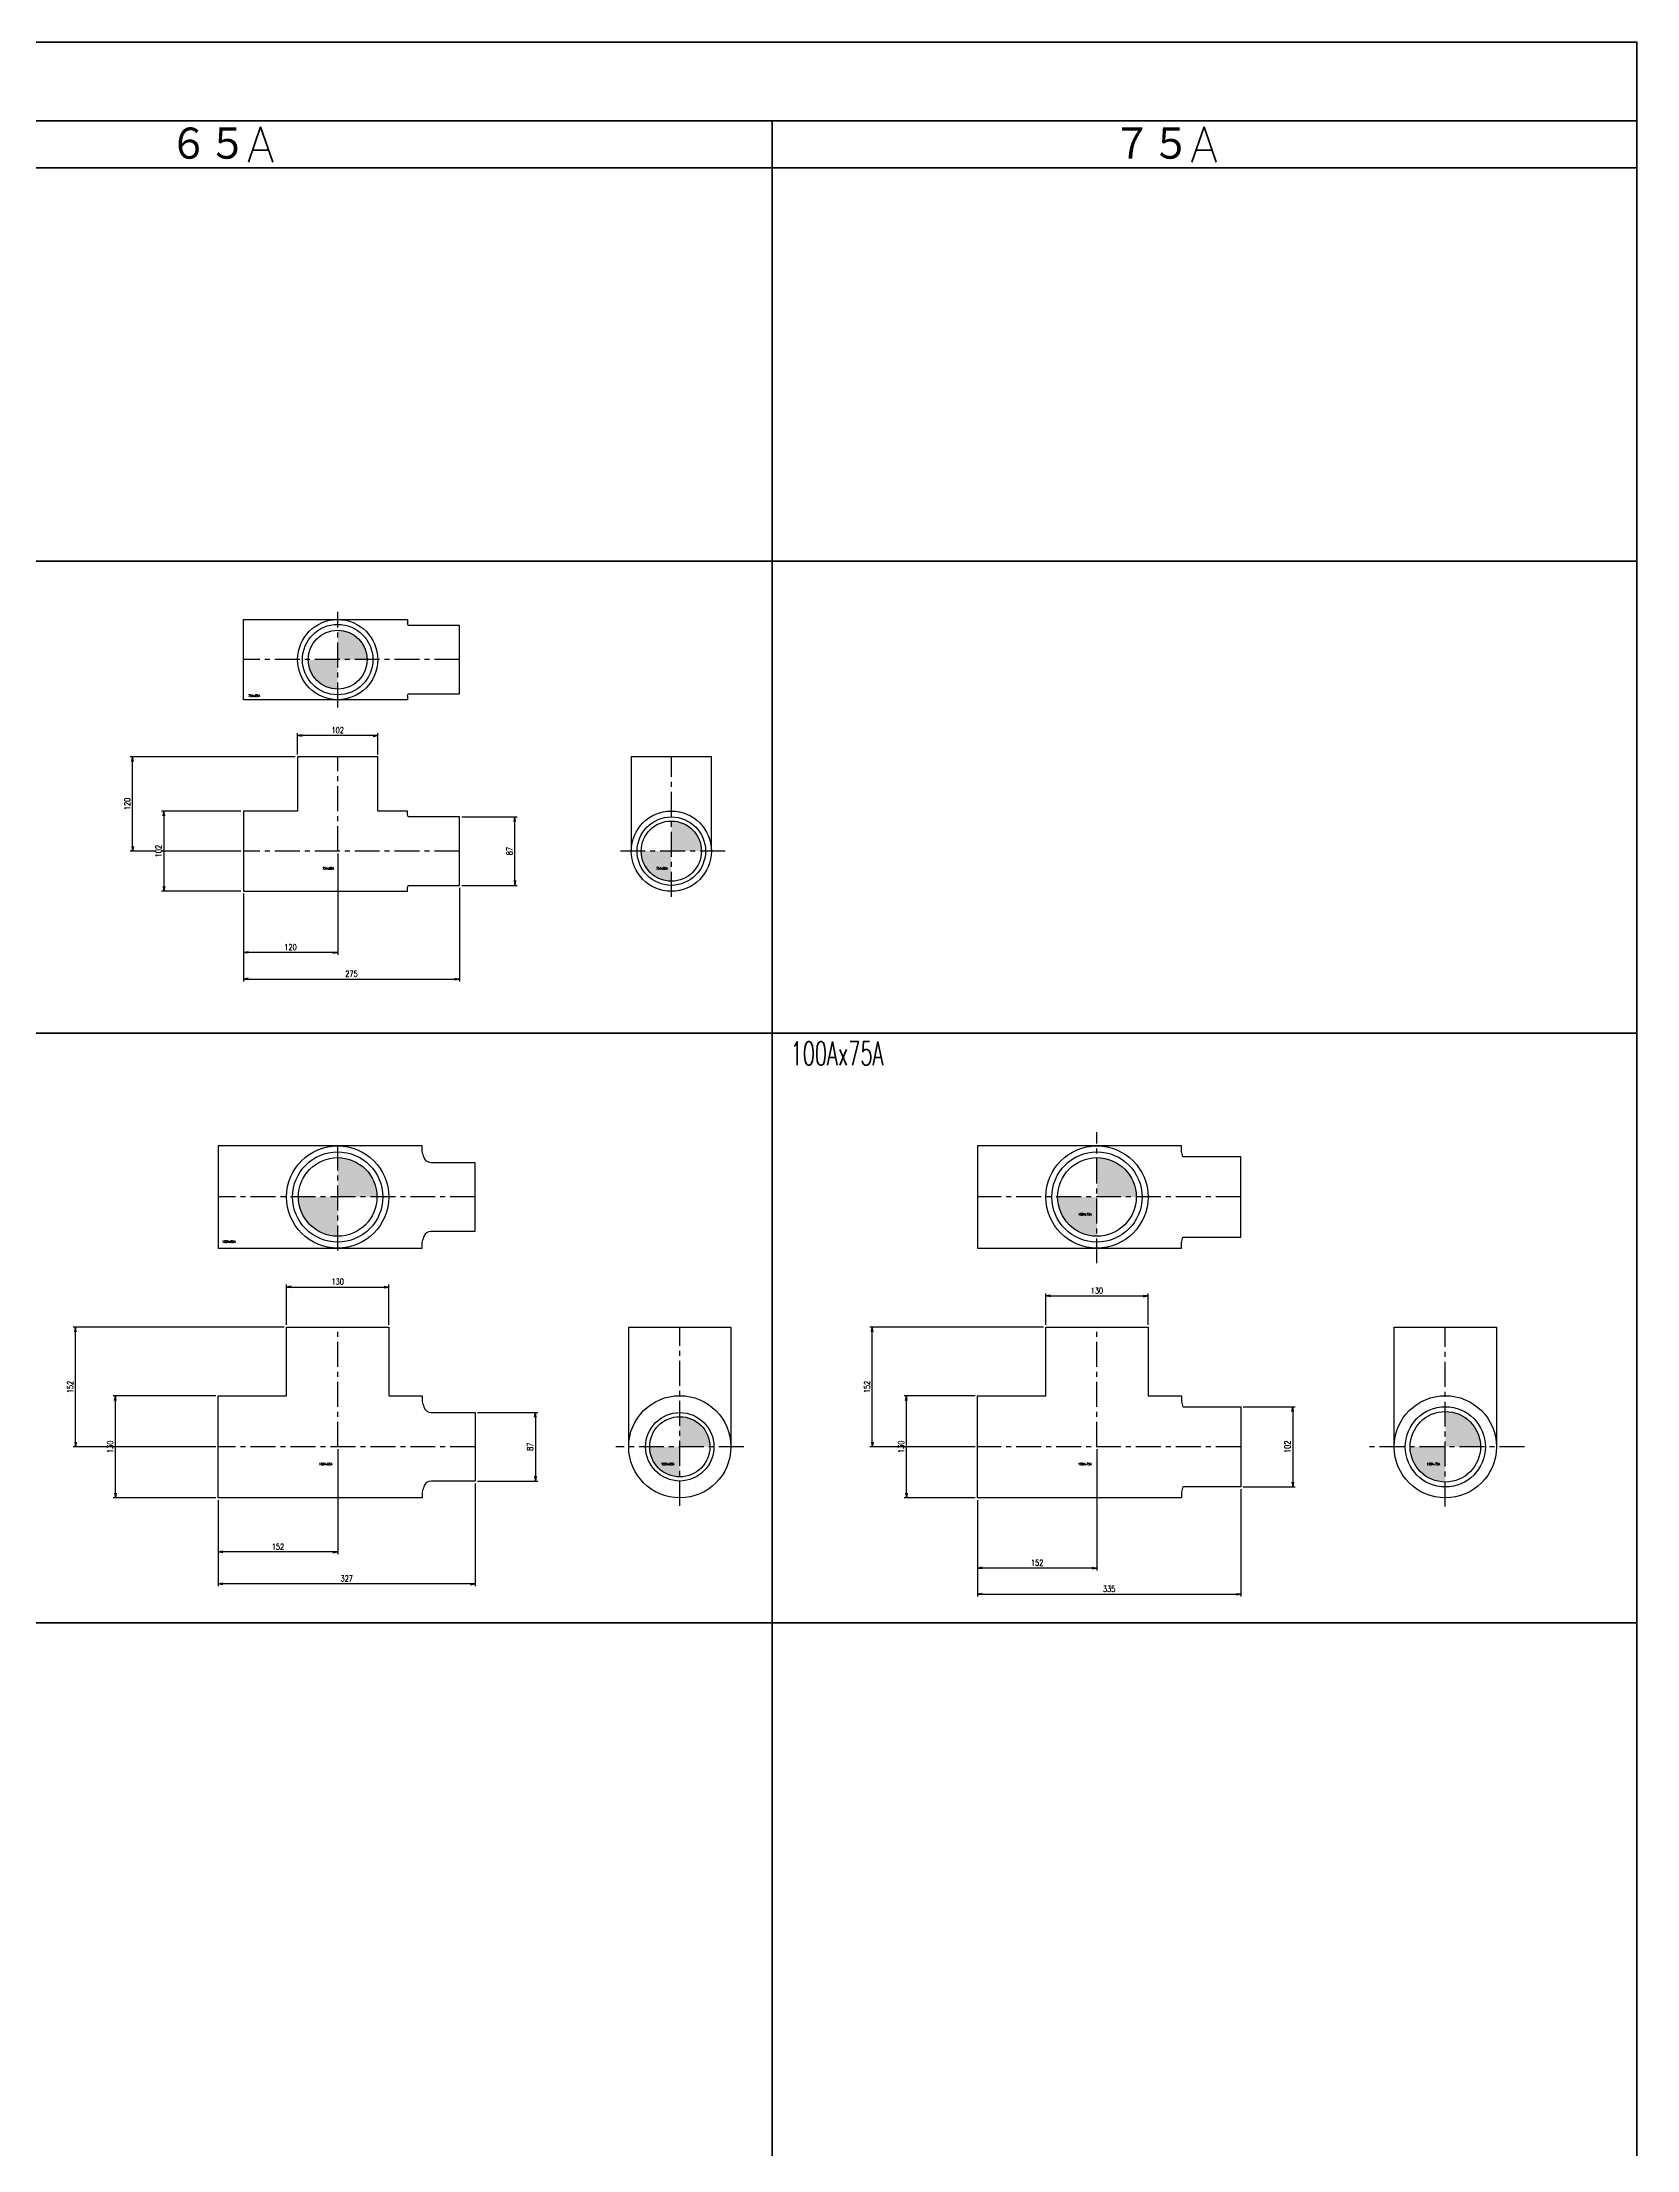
# Model space of a CAD drawing. Header units: millimetres. Extents: x 1711 to 90196, y -23291 to 8516.
# Drawn here: x 88167 to 90196, y -1072 to 1608 of the extents above; entities that cross this region are included whole.
import ezdxf
from ezdxf.enums import TextEntityAlignment as Align

# ---------------------------------------------------------------- set-up
doc = ezdxf.new("R2010")
doc.units = ezdxf.units.MM
doc.header["$PDMODE"] = 35
doc.linetypes.add('CENTER', pattern=[50.8, 31.75, -6.35, 6.35, -6.35])
doc.layers.add('line', color=153, linetype='Continuous', lineweight=50)
for name, color, linetype in [('寸法', 2, 'Continuous'), ('配管-CVP', 4, 'Continuous'), ('＃配管（PVC)', 21, 'Continuous')]:
    doc.layers.add(name, color=color, linetype=linetype)
doc.styles.add('kpk', font='romans.shx', dxfattribs={"width": 0.7, "bigfont": 'extfont2.shx'})
doc.styles.get("Standard").update_dxf_attribs({"font": 'romans.shx', "bigfont": 'extfont.shx'})
doc.dimstyles.new('KPK-3', dxfattribs={"dimscale": 3, "dimtxt": 2.5, "dimasz": 2, "dimexe": 1, "dimexo": 1, "dimgap": 1, "dimtad": 3, "dimdec": 1, "dimdsep": 46, "dimtxsty": 'kpk', "dimblk": 'OPEN', "dimcen": 2.5, "dimclrd": 2, "dimclre": 2, "dimclrt": 4, "dimadec": 1, "dimazin": 2, "dimtfac": 1, "dimtdec": 1, "dimtmove": 0, "dimatfit": 2, "dimldrblk": 'OPEN', "dimfxl": 0, "dimlwd": -1, "dimlwe": -1, "dimarcsym": 0})

# ---------------------------------------------------------------- blocks, each defined once
blk = doc.blocks.new('_Open')
at = {"color": 0, "linetype": 'ByBlock', "lineweight": -2}
for p, q in [((-1, 0.17), (0, 0)), ((-1, -0.17), (0, 0)), ((0, 0), (-1, 0))]:
    blk.add_line(p, q, dxfattribs=at)
blk = doc.blocks.new('*D1931')
at = {"layer": 'Defpoints', "color": 0, "transparency": 16777216}
for p in [(88282.6, 698.9), (88492.4, 698.9), (88423.4, 578.9)]:
    blk.add_point(p, dxfattribs=at)
at = {"layer": '寸法', "color": 2, "transparency": 16777216}
for p, q in [((88489.4, 698.9), (88279.6, 698.9)), ((88282.6, 584.9), (88282.6, 692.9)), ((88420.4, 578.9), (88279.6, 578.9))]:
    blk.add_line(p, q, dxfattribs=at)
at = {"layer": '寸法', "color": 2, "transparency": 16777216, "xscale": 6, "yscale": 6, "zscale": 6}
for p, rotation in [((88282.6, 698.9), 90), ((88282.6, 578.9), 270)]:
    blk.add_blockref('_Open', p, dxfattribs=dict(at, rotation=rotation))
at = {"layer": '寸法', "color": 4, "transparency": 16777216, "insert": (88275.8, 638.9), "char_height": 7.5, "attachment_point": 5, "rotation": 90, "style": 'kpk', "bg_fill": 3, "box_fill_scale": 1.1, "bg_fill_color": 256, "bg_fill_true_color": 13158600, "bg_fill_transparency": 0}
blk.add_mtext('120', dxfattribs=at)
blk = doc.blocks.new('*D1932')
at = {"layer": 'Defpoints', "color": 0, "transparency": 16777216}
for p in [(88423.4, 629.9), (88322.3, 527.9), (88423.4, 527.9)]:
    blk.add_point(p, dxfattribs=at)
at = {"layer": '寸法', "color": 2, "transparency": 16777216}
for p, q in [((88420.4, 629.9), (88319.3, 629.9)), ((88322.3, 623.9), (88322.3, 533.9)), ((88420.4, 527.9), (88319.3, 527.9))]:
    blk.add_line(p, q, dxfattribs=at)
at = {"layer": '寸法', "color": 2, "transparency": 16777216, "xscale": 6, "yscale": 6, "zscale": 6}
for p, rotation in [((88322.3, 629.9), 90), ((88322.3, 527.9), 270)]:
    blk.add_blockref('_Open', p, dxfattribs=dict(at, rotation=rotation))
at = {"layer": '寸法', "color": 4, "transparency": 16777216, "insert": (88315.6, 578.9), "char_height": 7.5, "attachment_point": 5, "rotation": 90, "style": 'kpk', "bg_fill": 3, "box_fill_scale": 1.1, "bg_fill_color": 256, "bg_fill_true_color": 13158600, "bg_fill_transparency": 0}
blk.add_mtext('102', dxfattribs=at)
blk = doc.blocks.new('*D1933')
at = {"layer": 'Defpoints', "color": 0, "transparency": 16777216}
for p in [(88423.4, 527.9), (88698.4, 535.4), (88698.4, 416.2)]:
    blk.add_point(p, dxfattribs=at)
at = {"layer": '寸法', "color": 2, "transparency": 16777216}
for p, q in [((88423.4, 524.9), (88423.4, 413.2)), ((88698.4, 532.4), (88698.4, 413.2)), ((88429.4, 416.2), (88692.4, 416.2))]:
    blk.add_line(p, q, dxfattribs=at)
at = {"layer": '寸法', "color": 2, "transparency": 16777216, "xscale": 6, "yscale": 6, "zscale": 6, "rotation": 180}
blk.add_blockref('_Open', (88423.4, 416.2), dxfattribs=at)
at = {"layer": '寸法', "color": 2, "transparency": 16777216, "xscale": 6, "yscale": 6, "zscale": 6}
blk.add_blockref('_Open', (88698.4, 416.2), dxfattribs=at)
at = {"layer": '寸法', "color": 4, "transparency": 16777216, "insert": (88560.9, 422.9), "char_height": 7.5, "attachment_point": 5, "style": 'kpk', "bg_fill": 3, "box_fill_scale": 1.1, "bg_fill_color": 256, "bg_fill_true_color": 13158600, "bg_fill_transparency": 0}
blk.add_mtext('275', dxfattribs=at)
blk = doc.blocks.new('*D1934')
at = {"layer": 'Defpoints', "color": 0, "transparency": 16777216}
for p in [(88543.4, 578.9), (88423.4, 527.9), (88423.4, 450)]:
    blk.add_point(p, dxfattribs=at)
at = {"layer": '寸法', "color": 2, "transparency": 16777216}
for p, q in [((88543.4, 575.9), (88543.4, 447)), ((88423.4, 524.9), (88423.4, 447)), ((88537.4, 450), (88429.4, 450))]:
    blk.add_line(p, q, dxfattribs=at)
at = {"layer": '寸法', "color": 2, "transparency": 16777216, "xscale": 6, "yscale": 6, "zscale": 6, "rotation": 180}
blk.add_blockref('_Open', (88423.4, 450), dxfattribs=at)
at = {"layer": '寸法', "color": 2, "transparency": 16777216, "xscale": 6, "yscale": 6, "zscale": 6}
blk.add_blockref('_Open', (88543.4, 450), dxfattribs=at)
at = {"layer": '寸法', "color": 4, "transparency": 16777216, "insert": (88483.4, 456.8), "char_height": 7.5, "attachment_point": 5, "style": 'kpk', "bg_fill": 3, "box_fill_scale": 1.1, "bg_fill_color": 256, "bg_fill_true_color": 13158600, "bg_fill_transparency": 0}
blk.add_mtext('120', dxfattribs=at)
blk = doc.blocks.new('*D1935')
at = {"layer": 'Defpoints', "color": 0, "transparency": 16777216}
for p in [(88492.4, 725.9), (88492.4, 698.9), (88594.4, 698.9)]:
    blk.add_point(p, dxfattribs=at)
at = {"layer": '寸法', "color": 2, "transparency": 16777216}
for p, q in [((88492.4, 701.9), (88492.4, 728.9)), ((88588.4, 725.9), (88498.4, 725.9)), ((88594.4, 701.9), (88594.4, 728.9))]:
    blk.add_line(p, q, dxfattribs=at)
at = {"layer": '寸法', "color": 2, "transparency": 16777216, "xscale": 6, "yscale": 6, "zscale": 6, "rotation": 180}
blk.add_blockref('_Open', (88492.4, 725.9), dxfattribs=at)
at = {"layer": '寸法', "color": 2, "transparency": 16777216, "xscale": 6, "yscale": 6, "zscale": 6}
blk.add_blockref('_Open', (88594.4, 725.9), dxfattribs=at)
at = {"layer": '寸法', "color": 4, "transparency": 16777216, "insert": (88543.4, 732.7), "char_height": 7.5, "attachment_point": 5, "style": 'kpk', "bg_fill": 3, "box_fill_scale": 1.1, "bg_fill_color": 256, "bg_fill_true_color": 13158600, "bg_fill_transparency": 0}
blk.add_mtext('102', dxfattribs=at)
blk = doc.blocks.new('*D1971')
at = {"layer": 'Defpoints', "color": 0, "transparency": 16777216}
for p in [(88698.4, 622.4), (88768.7, 622.4), (88698.4, 535.4)]:
    blk.add_point(p, dxfattribs=at)
at = {"layer": '寸法', "color": 2, "transparency": 16777216}
for p, q in [((88701.4, 622.4), (88771.7, 622.4)), ((88768.7, 541.4), (88768.7, 616.4)), ((88701.4, 535.4), (88771.7, 535.4))]:
    blk.add_line(p, q, dxfattribs=at)
at = {"layer": '寸法', "color": 2, "transparency": 16777216, "xscale": 6, "yscale": 6, "zscale": 6}
for p, rotation in [((88768.7, 622.4), 90), ((88768.7, 535.4), 270)]:
    blk.add_blockref('_Open', p, dxfattribs=dict(at, rotation=rotation))
at = {"layer": '寸法', "color": 4, "transparency": 16777216, "insert": (88762, 578.9), "char_height": 7.5, "attachment_point": 5, "rotation": 90, "style": 'kpk', "bg_fill": 3, "box_fill_scale": 1.1, "bg_fill_color": 256, "bg_fill_true_color": 13158600, "bg_fill_transparency": 0}
blk.add_mtext('87', dxfattribs=at)
blk = doc.blocks.new('*D2006')
at = {"layer": 'Defpoints', "color": 0, "transparency": 16777216}
for p in [(88260.7, -113.5), (88391.4, -113.5), (88391.4, -243.5)]:
    blk.add_point(p, dxfattribs=at)
at = {"layer": '寸法', "color": 2, "transparency": 16777216}
for p, q in [((88388.4, -113.5), (88257.7, -113.5)), ((88260.7, -237.5), (88260.7, -119.5)), ((88388.4, -243.5), (88257.7, -243.5))]:
    blk.add_line(p, q, dxfattribs=at)
at = {"layer": '寸法', "color": 2, "transparency": 16777216, "xscale": 6, "yscale": 6, "zscale": 6}
for p, rotation in [((88260.7, -113.5), 90), ((88260.7, -243.5), 270)]:
    blk.add_blockref('_Open', p, dxfattribs=dict(at, rotation=rotation))
at = {"layer": '寸法', "color": 4, "transparency": 16777216, "insert": (88254, -178.5), "char_height": 7.5, "attachment_point": 5, "rotation": 90, "style": 'kpk', "bg_fill": 3, "box_fill_scale": 1.1, "bg_fill_color": 256, "bg_fill_true_color": 13158600, "bg_fill_transparency": 0}
blk.add_mtext('130', dxfattribs=at)
blk = doc.blocks.new('*D2007')
at = {"layer": 'Defpoints', "color": 0, "transparency": 16777216}
for p in [(88543.4, -178.5), (88391.4, -243.5), (88391.4, -312.2)]:
    blk.add_point(p, dxfattribs=at)
at = {"layer": '寸法', "color": 2, "transparency": 16777216}
for p, q in [((88543.4, -181.5), (88543.4, -315.2)), ((88391.4, -246.5), (88391.4, -315.2)), ((88537.4, -312.2), (88397.4, -312.2))]:
    blk.add_line(p, q, dxfattribs=at)
at = {"layer": '寸法', "color": 2, "transparency": 16777216, "xscale": 6, "yscale": 6, "zscale": 6, "rotation": 180}
blk.add_blockref('_Open', (88391.4, -312.2), dxfattribs=at)
at = {"layer": '寸法', "color": 2, "transparency": 16777216, "xscale": 6, "yscale": 6, "zscale": 6}
blk.add_blockref('_Open', (88543.4, -312.2), dxfattribs=at)
at = {"layer": '寸法', "color": 4, "transparency": 16777216, "insert": (88467.4, -305.5), "char_height": 7.5, "attachment_point": 5, "style": 'kpk', "bg_fill": 3, "box_fill_scale": 1.1, "bg_fill_color": 256, "bg_fill_true_color": 13158600, "bg_fill_transparency": 0}
blk.add_mtext('152', dxfattribs=at)
blk = doc.blocks.new('*D2008')
at = {"layer": 'Defpoints', "color": 0, "transparency": 16777216}
for p in [(88209.9, -26.5), (88478.4, -26.5), (88391.4, -178.5)]:
    blk.add_point(p, dxfattribs=at)
at = {"layer": '寸法', "color": 2, "transparency": 16777216}
for p, q in [((88475.4, -26.5), (88206.9, -26.5)), ((88209.9, -172.5), (88209.9, -32.5)), ((88388.4, -178.5), (88206.9, -178.5))]:
    blk.add_line(p, q, dxfattribs=at)
at = {"layer": '寸法', "color": 2, "transparency": 16777216, "xscale": 6, "yscale": 6, "zscale": 6}
for p, rotation in [((88209.9, -26.5), 90), ((88209.9, -178.5), 270)]:
    blk.add_blockref('_Open', p, dxfattribs=dict(at, rotation=rotation))
at = {"layer": '寸法', "color": 4, "transparency": 16777216, "insert": (88203.1, -102.5), "char_height": 7.5, "attachment_point": 5, "rotation": 90, "style": 'kpk', "bg_fill": 3, "box_fill_scale": 1.1, "bg_fill_color": 256, "bg_fill_true_color": 13158600, "bg_fill_transparency": 0}
blk.add_mtext('152', dxfattribs=at)
blk = doc.blocks.new('*D2009')
at = {"layer": 'Defpoints', "color": 0, "transparency": 16777216}
for p in [(88718.4, -135), (88718.4, -222), (88794.8, -222)]:
    blk.add_point(p, dxfattribs=at)
at = {"layer": '寸法', "color": 2, "transparency": 16777216}
for p, q in [((88721.4, -135), (88797.8, -135)), ((88794.8, -141), (88794.8, -216)), ((88721.4, -222), (88797.8, -222))]:
    blk.add_line(p, q, dxfattribs=at)
at = {"layer": '寸法', "color": 2, "transparency": 16777216, "xscale": 6, "yscale": 6, "zscale": 6}
for p, rotation in [((88794.8, -135), 90), ((88794.8, -222), 270)]:
    blk.add_blockref('_Open', p, dxfattribs=dict(at, rotation=rotation))
at = {"layer": '寸法', "color": 4, "transparency": 16777216, "insert": (88788.1, -178.5), "char_height": 7.5, "attachment_point": 5, "rotation": 90, "style": 'kpk', "bg_fill": 3, "box_fill_scale": 1.1, "bg_fill_color": 256, "bg_fill_true_color": 13158600, "bg_fill_transparency": 0}
blk.add_mtext('87', dxfattribs=at)
blk = doc.blocks.new('*D2010')
at = {"layer": 'Defpoints', "color": 0, "transparency": 16777216}
for p in [(88718.4, -222), (88391.4, -243.5), (88391.4, -352.8)]:
    blk.add_point(p, dxfattribs=at)
at = {"layer": '寸法', "color": 2, "transparency": 16777216}
for p, q in [((88718.4, -225), (88718.4, -355.8)), ((88391.4, -246.5), (88391.4, -355.8)), ((88712.4, -352.8), (88397.4, -352.8))]:
    blk.add_line(p, q, dxfattribs=at)
at = {"layer": '寸法', "color": 2, "transparency": 16777216, "xscale": 6, "yscale": 6, "zscale": 6, "rotation": 180}
blk.add_blockref('_Open', (88391.4, -352.8), dxfattribs=at)
at = {"layer": '寸法', "color": 2, "transparency": 16777216, "xscale": 6, "yscale": 6, "zscale": 6}
blk.add_blockref('_Open', (88718.4, -352.8), dxfattribs=at)
at = {"layer": '寸法', "color": 4, "transparency": 16777216, "insert": (88554.9, -346), "char_height": 7.5, "attachment_point": 5, "style": 'kpk', "bg_fill": 3, "box_fill_scale": 1.1, "bg_fill_color": 256, "bg_fill_true_color": 13158600, "bg_fill_transparency": 0}
blk.add_mtext('327', dxfattribs=at)
blk = doc.blocks.new('*D2011')
at = {"layer": 'Defpoints', "color": 0, "transparency": 16777216}
for p in [(88608.4, 24.7), (88478.4, -26.5), (88608.4, -26.5)]:
    blk.add_point(p, dxfattribs=at)
at = {"layer": '寸法', "color": 2, "transparency": 16777216}
for p, q in [((88478.4, -23.5), (88478.4, 27.7)), ((88608.4, -23.5), (88608.4, 27.7)), ((88484.4, 24.7), (88602.4, 24.7))]:
    blk.add_line(p, q, dxfattribs=at)
at = {"layer": '寸法', "color": 2, "transparency": 16777216, "xscale": 6, "yscale": 6, "zscale": 6, "rotation": 180}
blk.add_blockref('_Open', (88478.4, 24.7), dxfattribs=at)
at = {"layer": '寸法', "color": 2, "transparency": 16777216, "xscale": 6, "yscale": 6, "zscale": 6}
blk.add_blockref('_Open', (88608.4, 24.7), dxfattribs=at)
at = {"layer": '寸法', "color": 4, "transparency": 16777216, "insert": (88543.4, 31.5), "char_height": 7.5, "attachment_point": 5, "style": 'kpk', "bg_fill": 3, "box_fill_scale": 1.1, "bg_fill_color": 256, "bg_fill_true_color": 13158600, "bg_fill_transparency": 0}
blk.add_mtext('130', dxfattribs=at)
blk = doc.blocks.new('*D2012')
at = {"layer": 'Defpoints', "color": 0, "transparency": 16777216}
for p in [(89266.8, -113.5), (89357.1, -113.5), (89357.1, -243.5)]:
    blk.add_point(p, dxfattribs=at)
at = {"layer": '寸法', "color": 2, "transparency": 16777216}
for p, q in [((89354.1, -113.5), (89263.8, -113.5)), ((89266.8, -237.5), (89266.8, -119.5)), ((89354.1, -243.5), (89263.8, -243.5))]:
    blk.add_line(p, q, dxfattribs=at)
at = {"layer": '寸法', "color": 2, "transparency": 16777216, "xscale": 6, "yscale": 6, "zscale": 6}
for p, rotation in [((89266.8, -113.5), 90), ((89266.8, -243.5), 270)]:
    blk.add_blockref('_Open', p, dxfattribs=dict(at, rotation=rotation))
at = {"layer": '寸法', "color": 4, "transparency": 16777216, "insert": (89260.1, -178.5), "char_height": 7.5, "attachment_point": 5, "rotation": 90, "style": 'kpk', "bg_fill": 3, "box_fill_scale": 1.1, "bg_fill_color": 256, "bg_fill_true_color": 13158600, "bg_fill_transparency": 0}
blk.add_mtext('130', dxfattribs=at)
blk = doc.blocks.new('*D2013')
at = {"layer": 'Defpoints', "color": 0, "transparency": 16777216}
for p in [(89509.1, -178.5), (89357.1, -243.5), (89357.1, -332.7)]:
    blk.add_point(p, dxfattribs=at)
at = {"layer": '寸法', "color": 2, "transparency": 16777216}
for p, q in [((89509.1, -181.5), (89509.1, -335.7)), ((89357.1, -246.5), (89357.1, -335.7)), ((89503.1, -332.7), (89363.1, -332.7))]:
    blk.add_line(p, q, dxfattribs=at)
at = {"layer": '寸法', "color": 2, "transparency": 16777216, "xscale": 6, "yscale": 6, "zscale": 6, "rotation": 180}
blk.add_blockref('_Open', (89357.1, -332.7), dxfattribs=at)
at = {"layer": '寸法', "color": 2, "transparency": 16777216, "xscale": 6, "yscale": 6, "zscale": 6}
blk.add_blockref('_Open', (89509.1, -332.7), dxfattribs=at)
at = {"layer": '寸法', "color": 4, "transparency": 16777216, "insert": (89433.1, -325.9), "char_height": 7.5, "attachment_point": 5, "style": 'kpk', "bg_fill": 3, "box_fill_scale": 1.1, "bg_fill_color": 256, "bg_fill_true_color": 13158600, "bg_fill_transparency": 0}
blk.add_mtext('152', dxfattribs=at)
blk = doc.blocks.new('*D2014')
at = {"layer": 'Defpoints', "color": 0, "transparency": 16777216}
for p in [(89574.1, 13.3), (89444.1, -26.5), (89574.1, -26.5)]:
    blk.add_point(p, dxfattribs=at)
at = {"layer": '寸法', "color": 2, "transparency": 16777216}
for p, q in [((89444.1, -23.5), (89444.1, 16.3)), ((89450.1, 13.3), (89568.1, 13.3)), ((89574.1, -23.5), (89574.1, 16.3))]:
    blk.add_line(p, q, dxfattribs=at)
at = {"layer": '寸法', "color": 2, "transparency": 16777216, "xscale": 6, "yscale": 6, "zscale": 6, "rotation": 180}
blk.add_blockref('_Open', (89444.1, 13.3), dxfattribs=at)
at = {"layer": '寸法', "color": 2, "transparency": 16777216, "xscale": 6, "yscale": 6, "zscale": 6}
blk.add_blockref('_Open', (89574.1, 13.3), dxfattribs=at)
at = {"layer": '寸法', "color": 4, "transparency": 16777216, "insert": (89509.1, 20.1), "char_height": 7.5, "attachment_point": 5, "style": 'kpk', "bg_fill": 3, "box_fill_scale": 1.1, "bg_fill_color": 256, "bg_fill_true_color": 13158600, "bg_fill_transparency": 0}
blk.add_mtext('130', dxfattribs=at)
blk = doc.blocks.new('*D2015')
at = {"layer": 'Defpoints', "color": 0, "transparency": 16777216}
for p in [(89223.4, -26.5), (89444.1, -26.5), (89357.1, -178.5)]:
    blk.add_point(p, dxfattribs=at)
at = {"layer": '寸法', "color": 2, "transparency": 16777216}
for p, q in [((89441.1, -26.5), (89220.4, -26.5)), ((89223.4, -172.5), (89223.4, -32.5)), ((89354.1, -178.5), (89220.4, -178.5))]:
    blk.add_line(p, q, dxfattribs=at)
at = {"layer": '寸法', "color": 2, "transparency": 16777216, "xscale": 6, "yscale": 6, "zscale": 6}
for p, rotation in [((89223.4, -26.5), 90), ((89223.4, -178.5), 270)]:
    blk.add_blockref('_Open', p, dxfattribs=dict(at, rotation=rotation))
at = {"layer": '寸法', "color": 4, "transparency": 16777216, "insert": (89216.7, -102.5), "char_height": 7.5, "attachment_point": 5, "rotation": 90, "style": 'kpk', "bg_fill": 3, "box_fill_scale": 1.1, "bg_fill_color": 256, "bg_fill_true_color": 13158600, "bg_fill_transparency": 0}
blk.add_mtext('152', dxfattribs=at)
blk = doc.blocks.new('*D2016')
at = {"layer": 'Defpoints', "color": 0, "transparency": 16777216}
for p in [(89692.1, -229.5), (89357.1, -243.5), (89692.1, -365.9)]:
    blk.add_point(p, dxfattribs=at)
at = {"layer": '寸法', "color": 2, "transparency": 16777216}
for p, q in [((89692.1, -232.5), (89692.1, -368.9)), ((89357.1, -246.5), (89357.1, -368.9)), ((89363.1, -365.9), (89686.1, -365.9))]:
    blk.add_line(p, q, dxfattribs=at)
at = {"layer": '寸法', "color": 2, "transparency": 16777216, "xscale": 6, "yscale": 6, "zscale": 6, "rotation": 180}
blk.add_blockref('_Open', (89357.1, -365.9), dxfattribs=at)
at = {"layer": '寸法', "color": 2, "transparency": 16777216, "xscale": 6, "yscale": 6, "zscale": 6}
blk.add_blockref('_Open', (89692.1, -365.9), dxfattribs=at)
at = {"layer": '寸法', "color": 4, "transparency": 16777216, "insert": (89524.6, -359.2), "char_height": 7.5, "attachment_point": 5, "style": 'kpk', "bg_fill": 3, "box_fill_scale": 1.1, "bg_fill_color": 256, "bg_fill_true_color": 13158600, "bg_fill_transparency": 0}
blk.add_mtext('335', dxfattribs=at)
blk = doc.blocks.new('*D2017')
at = {"layer": 'Defpoints', "color": 0, "transparency": 16777216}
for p in [(89692.1, -127.5), (89692.1, -229.5), (89758.2, -229.5)]:
    blk.add_point(p, dxfattribs=at)
at = {"layer": '寸法', "color": 2, "transparency": 16777216}
for p, q in [((89695.1, -127.5), (89761.2, -127.5)), ((89758.2, -133.5), (89758.2, -223.5)), ((89695.1, -229.5), (89761.2, -229.5))]:
    blk.add_line(p, q, dxfattribs=at)
at = {"layer": '寸法', "color": 2, "transparency": 16777216, "xscale": 6, "yscale": 6, "zscale": 6}
for p, rotation in [((89758.2, -127.5), 90), ((89758.2, -229.5), 270)]:
    blk.add_blockref('_Open', p, dxfattribs=dict(at, rotation=rotation))
at = {"layer": '寸法', "color": 4, "transparency": 16777216, "insert": (89751.5, -178.5), "char_height": 7.5, "attachment_point": 5, "rotation": 90, "style": 'kpk', "bg_fill": 3, "box_fill_scale": 1.1, "bg_fill_color": 256, "bg_fill_true_color": 13158600, "bg_fill_transparency": 0}
blk.add_mtext('102', dxfattribs=at)
blk = doc.blocks.new('A$C8e9c73af')
at = {"layer": 'line'}
blk.add_line((16620, -100), (16620, -5360), dxfattribs=at)
for points in [[(15520, -5360), (16620, -5360), (17720, -5360), (17720, 0), (8860, 0), (8860, -5360), (7760, -5360), (6660, -5360)], [(10020, -5360), (8920, -5360), (8860, -5360), (8860, 0), (8920, -160), (8860, -160), (8920, -160), (10020, -160), (11120, -160), (12220, -160), (13320, -160), (14420, -160), (15520, -160), (16620, -160), (17720, -160)], [(11120, -5360), (11120, -100), (12220, -100), (13320, -100), (14420, -100), (15520, -100), (16620, -100), (17720, -100)], [(0, -660), (60, -660), (1160, -660), (2260, -660), (3360, -660), (4460, -660), (5560, -660), (6660, -660), (7760, -660), (8860, -660), (8920, -660), (10020, -660), (11120, -660), (12220, -660), (13320, -660), (14420, -660), (15520, -660), (16620, -660), (17720, -660)], [(0, -1260), (60, -1260), (1160, -1260), (2260, -1260), (3360, -1260), (4460, -1260), (5560, -1260), (6660, -1260), (7760, -1260), (8860, -1260), (8920, -1260), (10020, -1260), (11120, -1260), (12220, -1260), (13320, -1260), (14420, -1260), (15520, -1260), (16620, -1260), (17720, -1260)], [(0, -2010), (60, -2010), (1160, -2010), (2260, -2010), (3360, -2010), (4460, -2010), (5560, -2010), (6660, -2010), (7760, -2010), (8860, -2010), (8920, -2010), (10020, -2010), (11120, -2010), (12220, -2010), (13320, -2010), (14420, -2010), (15520, -2010), (16620, -2010), (17720, -2010)]]:
    blk.add_lwpolyline(points, dxfattribs=at)
for s, insert, char_height, attachment_point in [('６５A', (15920, -130), 45, 5), ('７５A', (17120, -130), 45, 5), ('{\\W0.6;100Ax75A}', (16643.6, -1285.9), 30, 4)]:
    blk.add_mtext(s, dxfattribs=dict(at, insert=insert, char_height=char_height, attachment_point=attachment_point))
blk = doc.blocks.new('75Ax65A-TS_BT『L型』-上面')
at = {"layer": '＃配管（PVC)', "linetype": 'ByBlock'}
h = blk.add_hatch(color=252, dxfattribs=at)
h.dxf.hatch_style = 1
h.paths.add_polyline_path([(0, 37.5), (0, 0), (37.5, 0, 0.414214)])
h.paths.add_polyline_path([(0, 0), (-37.5, 0, 0.414214), (0, -37.5)])
at = {"layer": '＃配管（PVC)', "color": 2, "linetype": 'CENTER'}
for p, q in [((0, -60.7), (0, 60.7)), ((155, 0), (-120, 0))]:
    blk.add_line(p, q, dxfattribs=at)
at = {"layer": '＃配管（PVC)', "color": 0, "linetype": 'ByBlock'}
blk.add_lwpolyline([(89, -46.4), (89, -51), (-120, -51), (-120, 51), (89, 51), (89, 46.4)], dxfattribs=at)
blk.add_lwpolyline([(89, -46.4, 0.00339), (89.6, -43.5), (155, -43.5), (155, 43.5), (89.6, 43.5, 0.00339), (89, 46.4)], format="xyb", dxfattribs=at)
for radius in [51, 44.8, 37.5]:
    blk.add_circle((0, 0), radius, dxfattribs=at)
at = {"layer": '＃配管（PVC)', "color": 6, "style": 'kpk', "width": 0.7}
blk.add_text('75Ax65A', height=3, dxfattribs=at).set_placement((-106.4, -44.5), align=Align.TOP_CENTER)
blk = doc.blocks.new('75Ax65A-TS_BT『L型』-正面')
at = {"layer": '＃配管（PVC)', "color": 2, "linetype": 'CENTER'}
for p, q in [((0, 0), (0, 120)), ((155, 0), (-120, 0))]:
    blk.add_line(p, q, dxfattribs=at)
at = {"layer": '＃配管（PVC)', "color": 0, "linetype": 'ByBlock'}
blk.add_lwpolyline([(89, 46.4), (89, 51), (51, 51), (51, 120), (-51, 120), (-51, 51), (-120, 51), (-120, -51), (89, -51), (89, -46.4)], dxfattribs=at)
blk.add_lwpolyline([(89, -46.4, 0.00339), (89.6, -43.5), (155, -43.5), (155, 43.5), (89.6, 43.5, 0.00339), (89, 46.4)], format="xyb", dxfattribs=at)
at = {"layer": '＃配管（PVC)', "color": 6, "style": 'kpk', "width": 0.7}
blk.add_text('75Ax65A', height=3, dxfattribs=at).set_placement((-12, -20.5), align=Align.TOP_CENTER)
blk = doc.blocks.new('75Ax65A-TS_BT『L型』-側面')
at = {"layer": '＃配管（PVC)', "linetype": 'ByBlock'}
h = blk.add_hatch(color=252, dxfattribs=at)
h.dxf.hatch_style = 1
h.paths.add_polyline_path([(38.3, 0, 0.414214), (0, 38.3), (0, 0)])
h.paths.add_polyline_path([(0, 0), (-38.3, 0, 0.414214), (0, -38.3)])
at = {"layer": '＃配管（PVC)', "color": 2, "linetype": 'CENTER'}
for p, q in [((0, -58), (0, 120)), ((68.5, 0), (-68.5, 0))]:
    blk.add_line(p, q, dxfattribs=at)
at = {"layer": '＃配管（PVC)', "color": 0, "linetype": 'ByBlock'}
blk.add_lwpolyline([(51, 0), (51, 120), (-51, 120), (-51, 0)], dxfattribs=at)
for radius in [51, 43.5, 38.3]:
    blk.add_circle((0, 0), radius, dxfattribs=at)
at = {"layer": '＃配管（PVC)', "color": 6, "style": 'kpk', "width": 0.7}
blk.add_text('75Ax65A', height=3, dxfattribs=at).set_placement((-12, -20.5), align=Align.TOP_CENTER)
blk = doc.blocks.new('100Ax65A-TS_BT『L型』-上面')
at = {"layer": '＃配管（PVC)', "linetype": 'ByBlock'}
h = blk.add_hatch(color=252, dxfattribs=at)
h.dxf.hatch_style = 1
h.paths.add_polyline_path([(0, 0), (50, 0, 0.414214), (0, 50)])
h.paths.add_polyline_path([(-50, 0, 0.414214), (0, -50), (0, 0)])
at = {"layer": '＃配管（PVC)', "color": 2, "linetype": 'CENTER'}
for p, q in [((0, -68), (0, 68)), ((175, 0), (-152, 0))]:
    blk.add_line(p, q, dxfattribs=at)
at = {"layer": '＃配管（PVC)', "color": 0, "linetype": 'ByBlock'}
for points in [[(109.4, 51, 0.008952), (107.5, 57.8), (107.5, 65), (-152, 65), (-152, -65), (107.5, -65), (107.5, -57.8, 0.008952), (109.4, -51)], [(109.4, -51, -0.340786), (119.1, -43.5), (175, -43.5), (175, 43.5), (119.1, 43.5, -0.340786), (109.4, 51)]]:
    blk.add_lwpolyline(points, format="xyb", dxfattribs=at)
for radius in [65, 57.4, 50]:
    blk.add_circle((0, 0), radius, dxfattribs=at)
at = {"layer": '＃配管（PVC)', "color": 6, "style": 'kpk', "width": 0.7}
blk.add_text('100Ax65A', height=3, dxfattribs=at).set_placement((-138.4, -55.2), align=Align.TOP_CENTER)
blk = doc.blocks.new('100Ax65A-TS_BT『L型』-正面')
at = {"layer": '＃配管（PVC)', "color": 2, "linetype": 'CENTER'}
for p, q in [((0, 0), (0, 152)), ((175, 0), (-152, 0))]:
    blk.add_line(p, q, dxfattribs=at)
at = {"layer": '＃配管（PVC)', "color": 0, "linetype": 'ByBlock'}
for points in [[(109.4, -51, -0.008952), (107.5, -57.8), (107.5, -65), (-152, -65), (-152, 65), (-65, 65), (-65, 152), (65, 152), (65, 65), (107.5, 65), (107.5, 57.8, -0.008952), (109.4, 51)], [(109.4, 51, 0.340786), (119.1, 43.5), (175, 43.5), (175, -43.5), (119.1, -43.5, 0.340786), (109.4, -51)]]:
    blk.add_lwpolyline(points, format="xyb", dxfattribs=at)
at = {"layer": '＃配管（PVC)', "color": 6, "style": 'kpk', "width": 0.7}
blk.add_text('100Ax65A', height=3, dxfattribs=at).set_placement((-15.3, -20.5), align=Align.TOP_CENTER)
blk = doc.blocks.new('100Ax65A-TS_BT『L型』-側面')
at = {"layer": '＃配管（PVC)', "linetype": 'ByBlock'}
h = blk.add_hatch(color=252, dxfattribs=at)
h.dxf.hatch_style = 1
h.paths.add_polyline_path([(0, 0), (38.3, 0, 0.414214), (0, 38.3)])
h.paths.add_polyline_path([(0, 0), (-38.3, 0, 0.414214), (0, -38.3)])
at = {"layer": '＃配管（PVC)', "color": 2, "linetype": 'CENTER'}
for p, q in [((0, -75), (0, 152)), ((81.5, 0), (-81.5, 0))]:
    blk.add_line(p, q, dxfattribs=at)
at = {"layer": '＃配管（PVC)', "color": 0, "linetype": 'ByBlock'}
blk.add_lwpolyline([(-65, 0), (-65, 152), (65, 152), (65, 0)], dxfattribs=at)
for radius in [65, 43.5, 38.3]:
    blk.add_circle((0, 0), radius, dxfattribs=at)
at = {"layer": '＃配管（PVC)', "color": 6, "style": 'kpk', "width": 0.7}
blk.add_text('100Ax65A', height=3, dxfattribs=at).set_placement((-15.3, -20.5), align=Align.TOP_CENTER)
blk = doc.blocks.new('100Ax75A-TS_BT『L型』-上面')
at = {"layer": '＃配管（PVC)', "linetype": 'ByBlock'}
h = blk.add_hatch(color=252, dxfattribs=at)
h.dxf.hatch_style = 1
h.paths.add_polyline_path([(0, 0), (50, 0, 0.414214), (0, 50)])
h.paths.add_polyline_path([(0, 0), (-50, 0, 0.414214), (0, -50)])
at = {"layer": '＃配管（PVC)', "color": 2, "linetype": 'CENTER'}
for p, q in [((0, -84.4), (0, 82.4)), ((183, 0), (-152, 0))]:
    blk.add_line(p, q, dxfattribs=at)
at = {"layer": '＃配管（PVC)', "color": 0, "linetype": 'ByBlock'}
blk.add_lwpolyline([(109.4, 51, 0.008898), (107.5, 57.8), (107.5, 65), (-152, 65), (-152, -65), (107.5, -65), (107.5, -57.8, 0.008898), (109.4, -51)], format="xyb", dxfattribs=at)
blk.add_lwpolyline([(109.4, -51), (183, -51), (183, 51), (109.4, 51)], dxfattribs=at)
for radius in [65, 57.4, 50]:
    blk.add_circle((0, 0), radius, dxfattribs=at)
at = {"layer": '＃配管（PVC)', "color": 6, "style": 'kpk', "width": 0.7}
blk.add_text('100Ax75A', height=3, dxfattribs=at).set_placement((-15.3, -20.5), align=Align.TOP_CENTER)
blk = doc.blocks.new('100Ax75A-TS_BT『L型』-正面')
at = {"layer": '＃配管（PVC)', "color": 2, "linetype": 'CENTER'}
for p, q in [((0, 0), (0, 152)), ((183, 0), (-152, 0))]:
    blk.add_line(p, q, dxfattribs=at)
at = {"layer": '＃配管（PVC)', "color": 0, "linetype": 'ByBlock'}
blk.add_lwpolyline([(109.4, -51, -0.008898), (107.5, -57.8), (107.5, -65), (-152, -65), (-152, 65), (-65, 65), (-65, 152), (65, 152), (65, 65), (107.5, 65), (107.5, 57.8, -0.008898), (109.4, 51)], format="xyb", dxfattribs=at)
blk.add_lwpolyline([(109.4, 51), (183, 51), (183, -51), (109.4, -51)], dxfattribs=at)
at = {"layer": '＃配管（PVC)', "color": 6, "style": 'kpk', "width": 0.7}
blk.add_text('100Ax75A', height=3, dxfattribs=at).set_placement((-15.3, -20.5), align=Align.TOP_CENTER)
blk = doc.blocks.new('100Ax75A-TS_BT『L型』-側面')
at = {"layer": '＃配管（PVC)', "linetype": 'ByBlock'}
h = blk.add_hatch(color=252, dxfattribs=at)
h.dxf.hatch_style = 1
h.paths.add_polyline_path([(0, 0), (44.8, 0, 0.414214), (0, 44.8)])
h.paths.add_polyline_path([(0, 0), (-44.8, 0, 0.414214), (0, -44.8)])
at = {"layer": '＃配管（PVC)', "color": 2, "linetype": 'CENTER'}
for p, q in [((0, -76), (0, 152)), ((100.6, 0), (-100.6, 0))]:
    blk.add_line(p, q, dxfattribs=at)
at = {"layer": '＃配管（PVC)', "color": 0, "linetype": 'ByBlock'}
blk.add_lwpolyline([(-65, 0), (-65, 152), (65, 152), (65, 0)], dxfattribs=at)
for radius in [65, 51, 44.8]:
    blk.add_circle((0, 0), radius, dxfattribs=at)
at = {"layer": '＃配管（PVC)', "color": 6, "style": 'kpk', "width": 0.7}
blk.add_text('100Ax75A', height=3, dxfattribs=at).set_placement((-15.3, -20.5), align=Align.TOP_CENTER)

msp = doc.modelspace()

# ---------------------------------------------------------------- block references
at = {"layer": '配管-CVP', "linetype": 'ByBlock'}
for name, p in [('75Ax65A-TS_BT『L型』-上面', (88543.383, 822.4524)), ('75Ax65A-TS_BT『L型』-側面', (88967.7774, 578.9206)), ('100Ax75A-TS_BT『L型』-上面', (89509.1395, 139.1995)), ('100Ax65A-TS_BT『L型』-上面', (88543.383, 139.1995)), ('100Ax65A-TS_BT『L型』-側面', (88978.5198, -178.4809)), ('100Ax75A-TS_BT『L型』-側面', (89952.2763, -178.4809))]:
    msp.add_blockref(name, p, dxfattribs=at)

# ---------------------------------------------------------------- dimensions: what is measured, and where the dimension line sits
at = {"layer": '寸法'}
for base, p1, p2, picture, middle in [((88282.5656, 698.9206), (88423.383, 578.9206), (88492.383, 698.9206), '*D1931', (88275.8156, 638.9206)), ((88260.7062, -113.4809), (88391.383, -243.4809), (88391.383, -113.4809), '*D2006', (88253.9562, -178.4809)), ((89266.8297, -113.4809), (89357.1395, -243.4809), (89357.1395, -113.4809), '*D2012', (89260.0797, -178.4809)), ((88794.8478, -221.9809), (88718.383, -134.9809), (88718.383, -221.9809), '*D2009', (88788.0978, -178.4809))]:
    dim = msp.add_linear_dim(base=base, p1=p1, p2=p2, angle=90, dimstyle='KPK-3', dxfattribs=at)
    dim.commit()
    dim.dimension.update_dxf_attribs({"geometry": picture, "text_midpoint": middle})
dim = msp.add_linear_dim(base=(89574.1395, 13.3496), p1=(89444.1395, -26.4809), p2=(89574.1395, -26.4809), dimstyle='KPK-3', dxfattribs=at)
dim.commit()
dim.dimension.update_dxf_attribs({"geometry": '*D2014', "text_midpoint": (89509.1395, 20.0996)})

# ---------------------------------------------------------------- next in the draw order: dimensions: what is measured, and where the dimension line sits
for base, p1, p2, picture, middle in [((88492.383, 725.9328), (88594.383, 698.9206), (88492.383, 698.9206), '*D1935', (88543.383, 732.6828)), ((88391.383, -312.2277), (88543.383, -178.4809), (88391.383, -243.4809), '*D2007', (88467.383, -305.4777)), ((89357.1395, -332.6874), (89509.1395, -178.4809), (89357.1395, -243.4809), '*D2013', (89433.1395, -325.9374))]:
    dim = msp.add_linear_dim(base=base, p1=p1, p2=p2, dimstyle='KPK-3', dxfattribs=at)
    dim.commit()
    dim.dimension.update_dxf_attribs({"geometry": picture, "text_midpoint": middle})
dim = msp.add_linear_dim(base=(88322.3233, 527.9206), p1=(88423.383, 629.9206), p2=(88423.383, 527.9206), angle=90, dimstyle='KPK-3', dxfattribs=at)
dim.commit()
dim.dimension.update_dxf_attribs({"geometry": '*D1932', "text_midpoint": (88315.5733, 578.9206)})

# ---------------------------------------------------------------- next in the draw order: dimensions: what is measured, and where the dimension line sits
for base, p1, p2, picture, middle in [((88698.383, 416.1892), (88423.383, 527.9206), (88698.383, 535.4206), '*D1933', (88560.883, 422.9392)), ((88391.383, -352.7863), (88718.383, -221.9809), (88391.383, -243.4809), '*D2010', (88554.883, -346.0363)), ((89692.1395, -365.916), (89357.1395, -243.4809), (89692.1395, -229.4809), '*D2016', (89524.6395, -359.166))]:
    dim = msp.add_linear_dim(base=base, p1=p1, p2=p2, dimstyle='KPK-3', dxfattribs=at)
    dim.commit()
    dim.dimension.update_dxf_attribs({"geometry": picture, "text_midpoint": middle})
for base, p1, p2, picture, middle in [((88209.866, -26.4809), (88391.383, -178.4809), (88478.383, -26.4809), '*D2008', (88203.116, -102.4809)), ((89223.4267, -26.4809), (89357.1395, -178.4809), (89444.1395, -26.4809), '*D2015', (89216.6767, -102.4809))]:
    dim = msp.add_linear_dim(base=base, p1=p1, p2=p2, angle=90, dimstyle='KPK-3', dxfattribs=at)
    dim.commit()
    dim.dimension.update_dxf_attribs({"geometry": picture, "text_midpoint": middle})

# ---------------------------------------------------------------- next in the draw order: dimensions: what is measured, and where the dimension line sits
for base, p1, p2, picture, middle in [((88768.728, 622.4206), (88698.383, 535.4206), (88698.383, 622.4206), '*D1971', (88761.978, 578.9206)), ((89758.204, -229.4809), (89692.1395, -127.4809), (89692.1395, -229.4809), '*D2017', (89751.454, -178.4809))]:
    dim = msp.add_linear_dim(base=base, p1=p1, p2=p2, angle=90, dimstyle='KPK-3', dxfattribs=at)
    dim.commit()
    dim.dimension.update_dxf_attribs({"geometry": picture, "text_midpoint": middle})
for base, p1, p2, picture, middle in [((88423.383, 450.0329), (88543.383, 578.9206), (88423.383, 527.9206), '*D1934', (88483.383, 456.7829)), ((88608.383, 24.7181), (88478.383, -26.4809), (88608.383, -26.4809), '*D2011', (88543.383, 31.4681))]:
    dim = msp.add_linear_dim(base=base, p1=p1, p2=p2, dimstyle='KPK-3', dxfattribs=at)
    dim.commit()
    dim.dimension.update_dxf_attribs({"geometry": picture, "text_midpoint": middle})

# ---------------------------------------------------------------- next in the draw order: block references
at = {"layer": 'line'}
msp.add_blockref('A$C8e9c73af', (72475.9035, 1607.5677), dxfattribs=at)
at = {"layer": '配管-CVP', "linetype": 'ByBlock'}
for name, p in [('75Ax65A-TS_BT『L型』-正面', (88543.383, 578.9206)), ('100Ax65A-TS_BT『L型』-正面', (88543.383, -178.4809)), ('100Ax75A-TS_BT『L型』-正面', (89509.1395, -178.4809))]:
    msp.add_blockref(name, p, dxfattribs=at)

doc.saveas('drawing.dxf')
